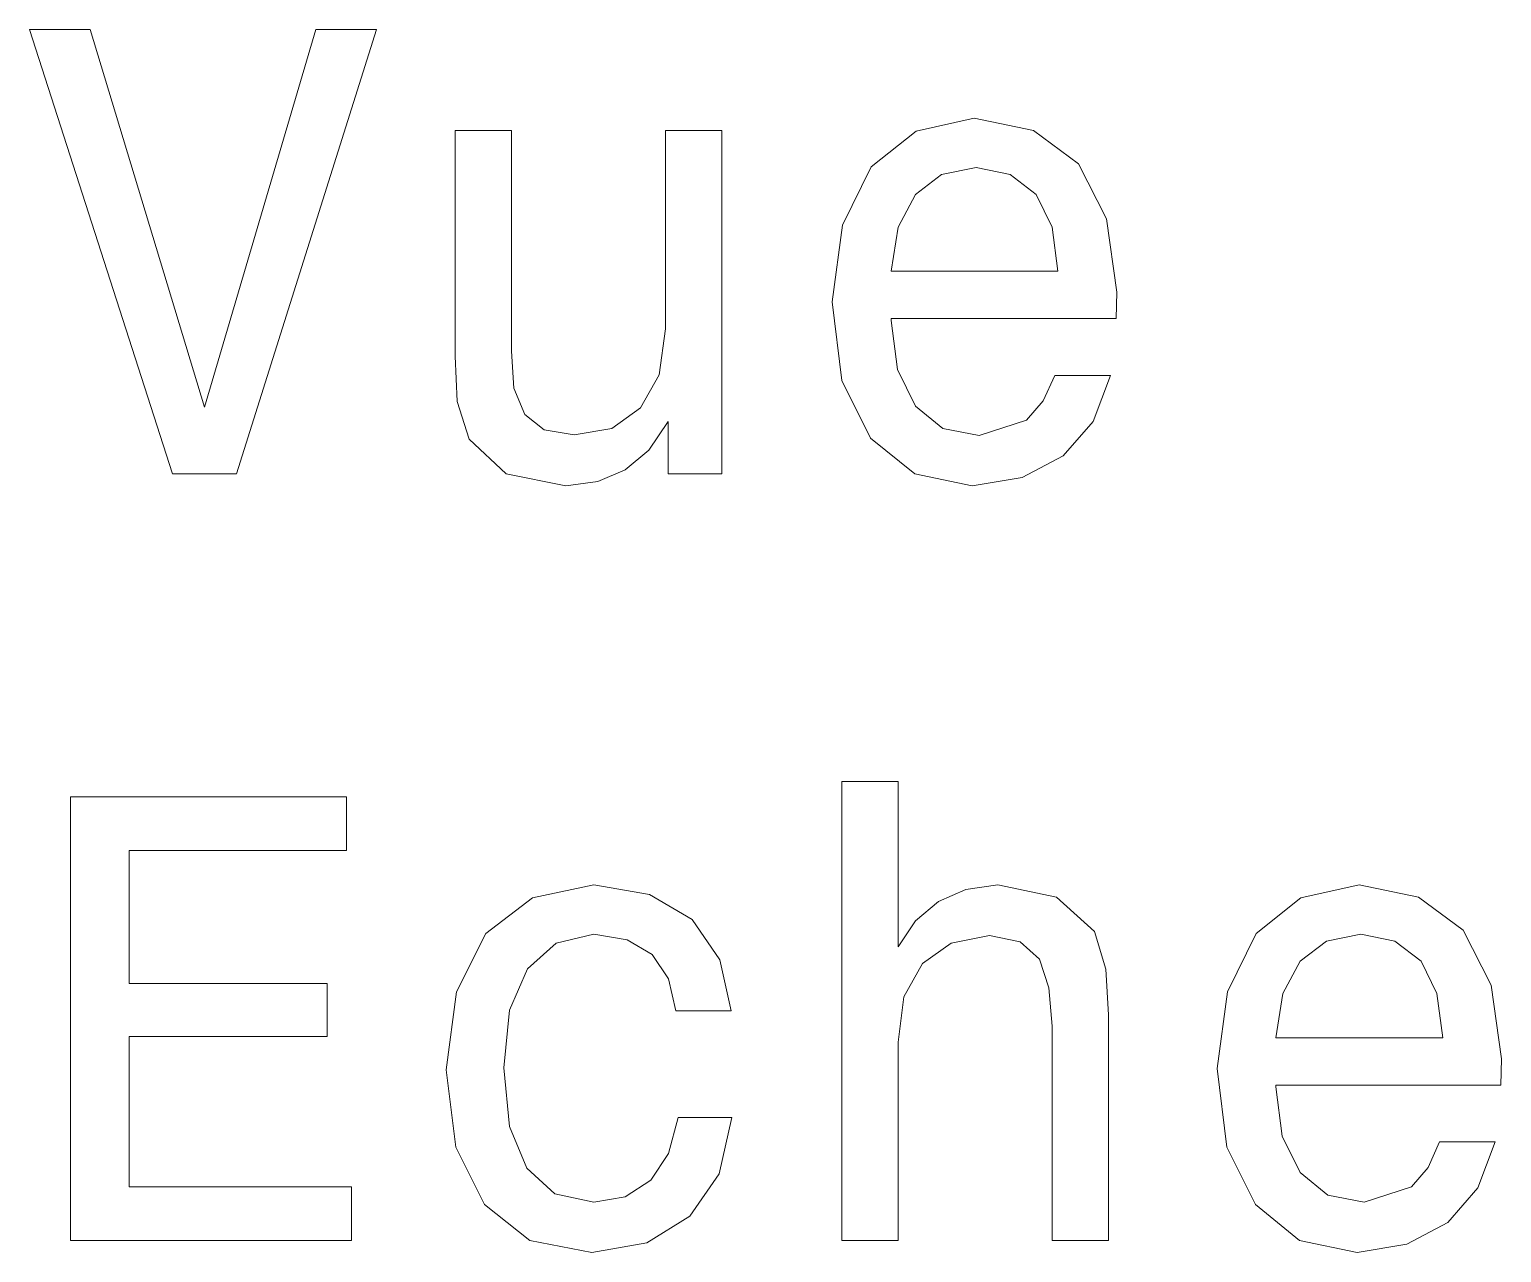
# Model space of a CAD drawing. Extents: x 0 to 420, y 0 to 297.
# Drawn here: x 207.33 to 218.95, y 111.27 to 120.92 of the extents above; entities that cross this region are included whole.
import ezdxf

# ---------------------------------------------------------------- set-up
doc = ezdxf.new("R2010")
doc.units = 0

msp = doc.modelspace()

# ---------------------------------------------------------------- linework, layer by layer
at = {"color": 7, "lineweight": 13}
for points in [[(209.592438, 120.918121), (208.714905, 117.937576), (207.81218, 120.918121), (207.333069, 120.918121), (208.462753, 117.413078), (208.967072, 117.413078), (210.071533, 120.918121)], [(214.131332, 118.63858), (215.906555, 118.63858), (215.911591, 118.845352), (215.830902, 119.425323), (215.609009, 119.859047), (215.255981, 120.121292), (214.786957, 120.21711), (214.328018, 120.116249), (213.974991, 119.833824), (213.748047, 119.374893), (213.667358, 118.769707), (213.743011, 118.149391), (213.969955, 117.695496), (214.317932, 117.413078), (214.77182, 117.317261), (215.165192, 117.38282), (215.487961, 117.554291), (215.724991, 117.826622), (215.86116, 118.189735), (215.422409, 118.189735), (215.331619, 117.988007), (215.2005, 117.836708), (214.827301, 117.715675), (214.539841, 117.771149), (214.322983, 117.947662), (214.181763, 118.235123), (214.131332, 118.623451)], [(212.794876, 120.121292), (212.351074, 120.121292), (212.351074, 118.557892), (212.300644, 118.194778), (212.154388, 117.932533), (211.927444, 117.771149), (211.629898, 117.720718), (211.392868, 117.761063), (211.241562, 117.882095), (211.155838, 118.088867), (211.135666, 118.381378), (211.135666, 120.121292), (210.691849, 120.121292), (210.691849, 118.341034), (210.706985, 117.982964), (210.802811, 117.68541), (211.095322, 117.413078), (211.564331, 117.317261), (211.816498, 117.352562), (212.033356, 117.443336), (212.219955, 117.599678), (212.371246, 117.826622), (212.371246, 117.413078), (212.794876, 117.413078)], [(214.131332, 119.01178), (214.186813, 119.359764), (214.322983, 119.616966), (214.529755, 119.773308), (214.802094, 119.828781), (215.069382, 119.773308), (215.276154, 119.616966), (215.402237, 119.359764), (215.447617, 119.01178)], [(213.743011, 111.366249), (214.186813, 111.366249), (214.186813, 112.929649), (214.232208, 113.28772), (214.378448, 113.549965), (214.605408, 113.711349), (214.90799, 113.771866), (215.15007, 113.721436), (215.301361, 113.585266), (215.377014, 113.358322), (215.402237, 113.055733), (215.402237, 111.366249), (215.846039, 111.366249), (215.846039, 113.146507), (215.825867, 113.504578), (215.735077, 113.802124), (215.437531, 114.074463), (214.973557, 114.17028), (214.72139, 114.134979), (214.504532, 114.039162), (214.322983, 113.887863), (214.186813, 113.681091), (214.186813, 114.987289), (213.743011, 114.987289)], [(207.655838, 111.366249), (209.874847, 111.366249), (209.874847, 111.789879), (208.119812, 111.789879), (208.119812, 112.975037), (209.683212, 112.975037), (209.683212, 113.393623), (208.119812, 113.393623), (208.119812, 114.442619), (209.834503, 114.442619), (209.834503, 114.866249), (207.655838, 114.866249)], [(212.431763, 113.176765), (212.870529, 113.176765), (212.779755, 113.580223), (212.562897, 113.897949), (212.224991, 114.094635), (211.78624, 114.17028), (211.302094, 114.06942), (210.933929, 113.786995), (210.701935, 113.328064), (210.621246, 112.712791), (210.696899, 112.102562), (210.923843, 111.648666), (211.281906, 111.366249), (211.771103, 111.270432), (212.204819, 111.346077), (212.542725, 111.557892), (212.774704, 111.890747), (212.87558, 112.334549), (212.451935, 112.334549), (212.376297, 112.052132), (212.235077, 111.840309), (212.033356, 111.70919), (211.78624, 111.668846), (211.478592, 111.734406), (211.256699, 111.936134), (211.120529, 112.263947), (211.075134, 112.727921), (211.120529, 113.181808), (211.261734, 113.509621), (211.488678, 113.711349), (211.78624, 113.781952), (212.048477, 113.736565), (212.245163, 113.620575), (212.376297, 113.428932)], [(217.167358, 112.591751), (218.942581, 112.591751), (218.947617, 112.798523), (218.866928, 113.378494), (218.64502, 113.812218), (218.291992, 114.074463), (217.822983, 114.17028), (217.364044, 114.06942), (217.011017, 113.786995), (216.784073, 113.328064), (216.703384, 112.722878), (216.779037, 112.102562), (217.005981, 111.648666), (217.353958, 111.366249), (217.807846, 111.270432), (218.201218, 111.335991), (218.523987, 111.507462), (218.761017, 111.779793), (218.897186, 112.142906), (218.45842, 112.142906), (218.367645, 111.941177), (218.236526, 111.789879), (217.863327, 111.668846), (217.575867, 111.724319), (217.359009, 111.900833), (217.217789, 112.188293), (217.167358, 112.576622)], [(217.167358, 112.964951), (217.222839, 113.312935), (217.359009, 113.570137), (217.565781, 113.726479), (217.838104, 113.781952), (218.105392, 113.726479), (218.31218, 113.570137), (218.438248, 113.312935), (218.483643, 112.964951)]]:
    msp.add_lwpolyline(points, close=True, dxfattribs=at)

doc.saveas('drawing.dxf')
